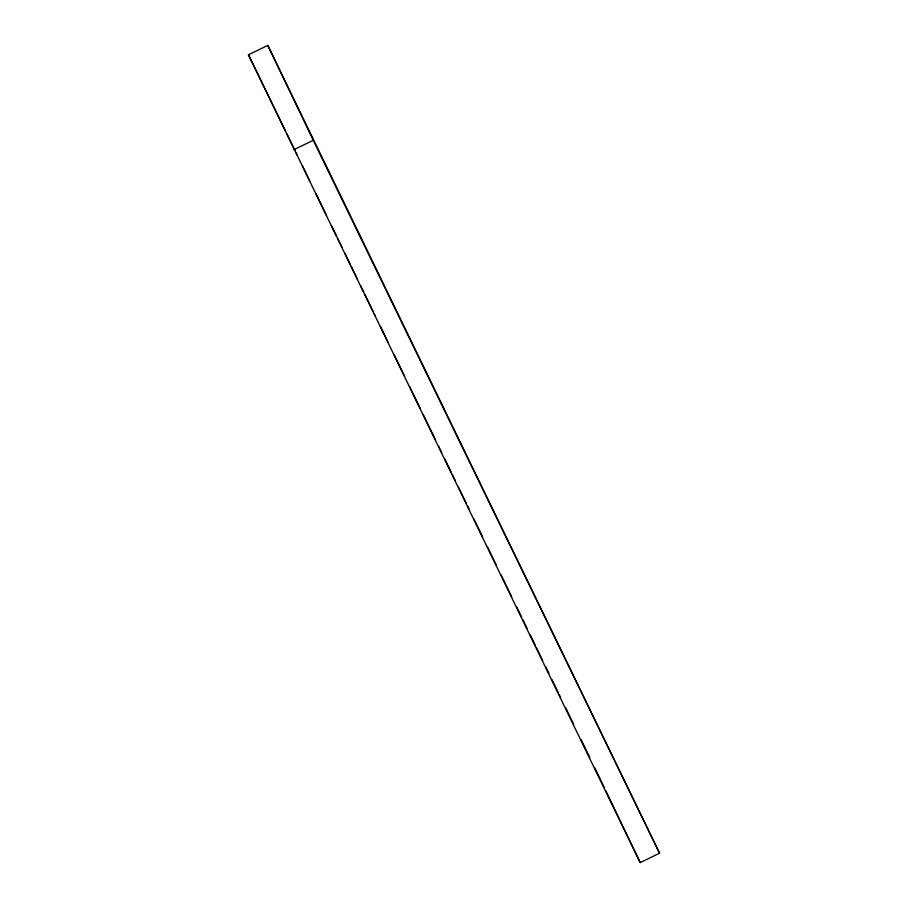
<?xml version="1.0" encoding="UTF-8"?>
<svg xmlns="http://www.w3.org/2000/svg" width="908" height="908" viewBox="0 0 908 908"><rect width="100%" height="100%" fill="white"/><g stroke="black" fill="none" stroke-linecap="round" stroke-linejoin="round"><path stroke-width="1.36" d="M248.44 54.786L267.792 45.4L659.56 853.214L640.208 862.6L248.44 54.786L285.611 131.308M293.908 149.684L313.26 140.297L267.792 45.4M313.26 140.297L659.56 853.214M286.849 133.862L294.907 150.444M296.144 152.987L297.381 155.54M302.341 165.744L309.776 181.044M315.973 193.801L326.505 215.48M331.454 225.683L336.414 235.887M337.651 238.441L341.987 247.362M345.085 253.741L350.045 263.944M351.283 266.498L357.48 279.255M360.578 285.623L363.677 292.001M364.914 294.555L372.961 311.138M374.198 313.68L375.447 316.234M380.395 326.437L388.454 343.02M394.027 354.495L404.559 376.173M409.519 386.377L420.041 408.055M423.139 414.434L435.534 439.949M438.632 446.316L441.731 452.695M444.829 459.073L451.015 471.831M452.263 474.373L455.362 480.752M458.449 487.131L466.508 503.713M467.745 506.255L468.982 508.809M473.942 519.013L482.613 536.866M487.573 547.07L496.245 564.924M501.205 575.127L511.726 596.806M516.686 607.009L521.646 617.213M522.883 619.767L527.219 628.688M530.317 635.067L535.277 645.27M536.514 647.824L542.7 660.581M545.799 666.949L548.897 673.327M551.996 679.706L558.193 692.464M559.43 695.006L560.667 697.56M565.627 707.763L573.686 724.346M581.12 739.645L589.791 757.499M594.74 767.703L604.444 787.951M605.659 790.482L640.208 862.6"/></g></svg>
